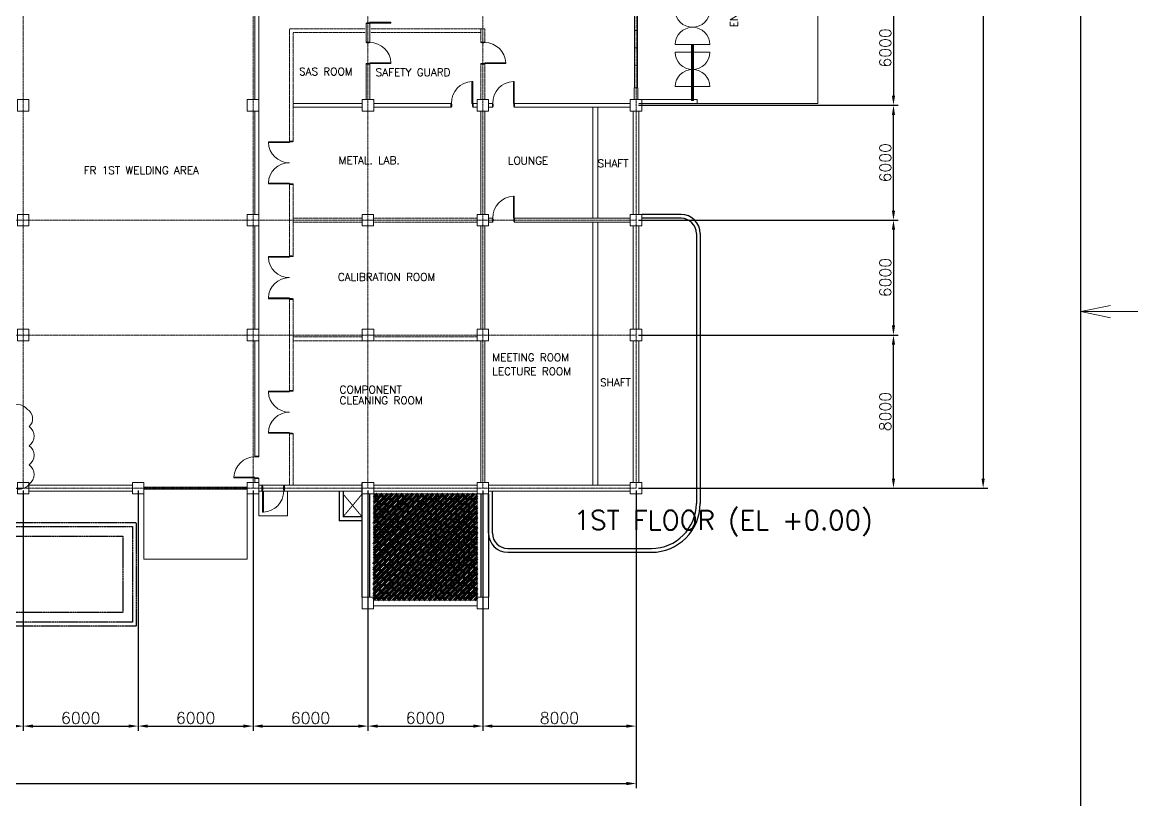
# Model space of a CAD drawing. Extents: x -59767 to 1106559, y -1290 to 1129522.
# Drawn here: x 662639 to 720887, y 224172 to 264782 of the extents above; entities that cross this region are included whole.
import ezdxf
from ezdxf.enums import TextEntityAlignment as Align

# ---------------------------------------------------------------- set-up
doc = ezdxf.new("R2010")
doc.units = 0
for name, pattern in [('CENTER', [2, 1.25, -0.25, 0.25, -0.25]), ('HIDDEN', [0.375, 0.25, -0.125]), ('HIDDEN2', [0.1875, 0.125, -0.0625])]:
    doc.linetypes.add(name, pattern=pattern)
doc.layers.get('0').update_dxf_attribs({"linetype": 'CONTINUOUS', "lineweight": 9})
doc.layers.get('Defpoints').update_dxf_attribs({"linetype": 'CONTINUOUS', "lineweight": 9})
for name, color, linetype in [('15', 1, 'CONTINUOUS'), ('CONC', 2, 'CONTINUOUS'), ('CY', 4, 'CONTINUOUS')]:
    doc.layers.add(name, color=color, linetype=linetype)
for name, color, linetype, lineweight in [('COLUMN', 2, 'CONTINUOUS', 9), ('DOOR', 4, 'CONTINUOUS', 9), ('DRY WALL', 254, 'HIDDEN', 9), ('TEXT', 3, 'CONTINUOUS', 9), ('WALL', 7, 'CONTINUOUS', 9), ('WALL_200', 3, 'CONTINUOUS', 9), ('WALL_300', 7, 'CONTINUOUS', 9), ('중간선', 5, 'CONTINUOUS', 9), ('중심선', 1, 'CENTER', 9), ('치수선', 6, 'CONTINUOUS', 9)]:
    doc.layers.add(name, color=color, linetype=linetype, lineweight=lineweight)
doc.styles.get("Standard").update_dxf_attribs({"font": 'romans.shx', "bigfont": 'whtgtxt.shx'})
doc.dimstyles.new('ISO-25', dxfattribs={"dimscale": 200, "dimtxt": 3, "dimasz": 2.5, "dimexe": 1.25, "dimexo": 0.625, "dimtad": 1, "dimdec": 0, "dimdsep": 46, "dimtxsty": 'Standard', "dimcen": 2.5, "dimadec": 0, "dimazin": 0, "dimtp": 0.1, "dimtm": 0.1, "dimtfac": 0.6, "dimtdec": 0, "dimtmove": 0, "dimatfit": 3, "dimfxl": 1, "dimtvp": 1, "dimtolj": 1, "dimarcsym": 0})

# ---------------------------------------------------------------- blocks, each defined once
blk = doc.blocks.new('column600')
at = {"layer": 'COLUMN', "linetype": 'Continuous'}
blk.add_lwpolyline([(-300, -300), (300, -300), (300, 300), (-300, 300)], close=True, dxfattribs=at)
blk = doc.blocks.new('*D441')
at = {"layer": 'Defpoints', "color": 0}
for p in [(656689, 240445), (662689, 240445), (662689, 228017)]:
    blk.add_point(p, dxfattribs=at)
at = {"layer": '치수선', "color": 0, "lineweight": -2}
for p, q in [((656689, 240320), (656689, 227767)), ((662689, 240320), (662689, 227767)), ((657189, 228017), (662189, 228017))]:
    blk.add_line(p, q, dxfattribs=at)
at = {"layer": '치수선', "color": 0}
for points in [[(657189, 228100), (657189, 227933), (656689, 228017)], [(662189, 227933), (662189, 228100), (662689, 228017)]]:
    blk.add_solid(points, dxfattribs=at)
at = {"layer": '치수선', "color": 0, "insert": (659689, 228442), "char_height": 600, "attachment_point": 5}
blk.add_mtext('\\A1;6000', dxfattribs=at)
blk = doc.blocks.new('*D442')
at = {"layer": 'Defpoints', "color": 0}
for p in [(662689, 240445), (668689, 240445), (668689, 228017)]:
    blk.add_point(p, dxfattribs=at)
at = {"layer": '치수선', "color": 0, "lineweight": -2}
for p, q in [((662689, 240320), (662689, 227767)), ((668689, 240320), (668689, 227767)), ((663189, 228017), (668189, 228017))]:
    blk.add_line(p, q, dxfattribs=at)
at = {"layer": '치수선', "color": 0}
for points in [[(663189, 228100), (663189, 227933), (662689, 228017)], [(668189, 227933), (668189, 228100), (668689, 228017)]]:
    blk.add_solid(points, dxfattribs=at)
at = {"layer": '치수선', "color": 0, "insert": (665689, 228442), "char_height": 600, "attachment_point": 5}
blk.add_mtext('\\A1;6000', dxfattribs=at)
blk = doc.blocks.new('*D443')
at = {"layer": 'Defpoints', "color": 0}
for p in [(668689, 240445), (674689, 240445), (674689, 228017)]:
    blk.add_point(p, dxfattribs=at)
at = {"layer": '치수선', "color": 0, "lineweight": -2}
for p, q in [((668689, 240320), (668689, 227767)), ((674689, 240320), (674689, 227767)), ((669189, 228017), (674189, 228017))]:
    blk.add_line(p, q, dxfattribs=at)
at = {"layer": '치수선', "color": 0}
for points in [[(669189, 228100), (669189, 227933), (668689, 228017)], [(674189, 227933), (674189, 228100), (674689, 228017)]]:
    blk.add_solid(points, dxfattribs=at)
at = {"layer": '치수선', "color": 0, "insert": (671689, 228442), "char_height": 600, "attachment_point": 5}
blk.add_mtext('\\A1;6000', dxfattribs=at)
blk = doc.blocks.new('*D444')
at = {"layer": 'Defpoints', "color": 0}
for p in [(674689, 240445), (680689, 240445), (680689, 228017)]:
    blk.add_point(p, dxfattribs=at)
at = {"layer": '치수선', "color": 0, "lineweight": -2}
for p, q in [((674689, 240320), (674689, 227767)), ((680689, 240320), (680689, 227767)), ((675189, 228017), (680189, 228017))]:
    blk.add_line(p, q, dxfattribs=at)
at = {"layer": '치수선', "color": 0}
for points in [[(675189, 228100), (675189, 227933), (674689, 228017)], [(680189, 227933), (680189, 228100), (680689, 228017)]]:
    blk.add_solid(points, dxfattribs=at)
at = {"layer": '치수선', "color": 0, "insert": (677689, 228442), "char_height": 600, "attachment_point": 5}
blk.add_mtext('\\A1;6000', dxfattribs=at)
blk = doc.blocks.new('*D445')
at = {"layer": 'Defpoints', "color": 0}
for p in [(680689, 240445), (686689, 240445), (686689, 228017)]:
    blk.add_point(p, dxfattribs=at)
at = {"layer": '치수선', "color": 0, "lineweight": -2}
for p, q in [((680689, 240320), (680689, 227767)), ((686689, 240320), (686689, 227767)), ((681189, 228017), (686189, 228017))]:
    blk.add_line(p, q, dxfattribs=at)
at = {"layer": '치수선', "color": 0}
for points in [[(681189, 228100), (681189, 227933), (680689, 228017)], [(686189, 227933), (686189, 228100), (686689, 228017)]]:
    blk.add_solid(points, dxfattribs=at)
at = {"layer": '치수선', "color": 0, "insert": (683689, 228442), "char_height": 600, "attachment_point": 5}
blk.add_mtext('\\A1;6000', dxfattribs=at)
blk = doc.blocks.new('*D446')
at = {"layer": 'Defpoints', "color": 0}
for p in [(686689, 240445), (694689, 240445), (694689, 228017)]:
    blk.add_point(p, dxfattribs=at)
at = {"layer": '치수선', "color": 0, "lineweight": -2}
for p, q in [((686689, 240320), (686689, 227767)), ((694689, 240320), (694689, 227767)), ((687189, 228017), (694189, 228017))]:
    blk.add_line(p, q, dxfattribs=at)
at = {"layer": '치수선', "color": 0}
for points in [[(687189, 228100), (687189, 227933), (686689, 228017)], [(694189, 227933), (694189, 228100), (694689, 228017)]]:
    blk.add_solid(points, dxfattribs=at)
at = {"layer": '치수선', "color": 0, "insert": (690689, 228442), "char_height": 600, "attachment_point": 5}
blk.add_mtext('\\A1;8000', dxfattribs=at)
blk = doc.blocks.new('*D447')
at = {"layer": 'Defpoints', "color": 0}
for p in [(694689, 248445), (708133, 248445), (694689, 240445)]:
    blk.add_point(p, dxfattribs=at)
at = {"layer": '치수선', "color": 0, "lineweight": -2}
for p, q in [((694814, 248445), (708383, 248445)), ((708133, 240945), (708133, 247945)), ((694814, 240445), (708383, 240445))]:
    blk.add_line(p, q, dxfattribs=at)
at = {"layer": '치수선', "color": 0}
for points in [[(708216, 247945), (708050, 247945), (708133, 248445)], [(708050, 240945), (708216, 240945), (708133, 240445)]]:
    blk.add_solid(points, dxfattribs=at)
at = {"layer": '치수선', "color": 0, "insert": (707708, 244445), "char_height": 600, "attachment_point": 5, "rotation": 90}
blk.add_mtext('\\A1;8000', dxfattribs=at)
blk = doc.blocks.new('*D448')
at = {"layer": 'Defpoints', "color": 0}
for p in [(694689, 254445), (694689, 248445), (708133, 248445)]:
    blk.add_point(p, dxfattribs=at)
at = {"layer": '치수선', "color": 0, "lineweight": -2}
for p, q in [((694814, 254445), (708383, 254445)), ((708133, 253945), (708133, 248945)), ((694814, 248445), (708383, 248445))]:
    blk.add_line(p, q, dxfattribs=at)
at = {"layer": '치수선', "color": 0}
for points in [[(708216, 253945), (708050, 253945), (708133, 254445)], [(708050, 248945), (708216, 248945), (708133, 248445)]]:
    blk.add_solid(points, dxfattribs=at)
at = {"layer": '치수선', "color": 0, "insert": (707708, 251445), "char_height": 600, "attachment_point": 5, "rotation": 90}
blk.add_mtext('\\A1;6000', dxfattribs=at)
blk = doc.blocks.new('*D449')
at = {"layer": 'Defpoints', "color": 0}
for p in [(694689, 260445), (708133, 260445), (694689, 254445)]:
    blk.add_point(p, dxfattribs=at)
at = {"layer": '치수선', "color": 0, "lineweight": -2}
for p, q in [((694814, 260445), (708383, 260445)), ((708133, 254945), (708133, 259945)), ((694814, 254445), (708383, 254445))]:
    blk.add_line(p, q, dxfattribs=at)
at = {"layer": '치수선', "color": 0}
for points in [[(708216, 259945), (708050, 259945), (708133, 260445)], [(708050, 254945), (708216, 254945), (708133, 254445)]]:
    blk.add_solid(points, dxfattribs=at)
at = {"layer": '치수선', "color": 0, "insert": (707708, 257445), "char_height": 600, "attachment_point": 5, "rotation": 90}
blk.add_mtext('\\A1;6000', dxfattribs=at)
blk = doc.blocks.new('*D452')
at = {"layer": 'Defpoints', "color": 0}
for p in [(694689, 266445), (694689, 260445), (708133, 260445)]:
    blk.add_point(p, dxfattribs=at)
at = {"layer": '치수선', "color": 0, "lineweight": -2}
for p, q in [((694814, 266445), (708383, 266445)), ((708133, 265945), (708133, 260945)), ((694814, 260445), (708383, 260445))]:
    blk.add_line(p, q, dxfattribs=at)
at = {"layer": '치수선', "color": 0}
for points in [[(708216, 265945), (708050, 265945), (708133, 266445)], [(708050, 260945), (708216, 260945), (708133, 260445)]]:
    blk.add_solid(points, dxfattribs=at)
at = {"layer": '치수선', "color": 0, "insert": (707708, 263445), "char_height": 600, "attachment_point": 5, "rotation": 90}
blk.add_mtext('\\A1;6000', dxfattribs=at)
blk = doc.blocks.new('*D521')
at = {"layer": 'Defpoints', "color": 0}
for p in [(694689, 240445), (568388, 234445), (694689, 225017)]:
    blk.add_point(p, dxfattribs=at)
at = {"layer": '치수선', "color": 0, "lineweight": -2}
for p, q in [((694689, 240320), (694689, 224767)), ((568388, 234320), (568388, 224767)), ((568888, 225017), (694189, 225017))]:
    blk.add_line(p, q, dxfattribs=at)
at = {"layer": '치수선', "color": 0}
for points in [[(568888, 225100), (568888, 224933), (568388, 225017)], [(694189, 224933), (694189, 225100), (694689, 225017)]]:
    blk.add_solid(points, dxfattribs=at)
at = {"layer": '치수선', "color": 0, "insert": (631538, 225442), "char_height": 600, "attachment_point": 5}
blk.add_mtext('\\A1;126300', dxfattribs=at)
blk = doc.blocks.new('*D522')
at = {"layer": 'Defpoints', "color": 0}
for p in [(694687, 303095), (694688, 240445), (712816, 240445)]:
    blk.add_point(p, dxfattribs=at)
at = {"layer": '치수선', "color": 0, "lineweight": -2}
for p, q in [((694812, 303095), (713066, 303095)), ((712816, 302595), (712816, 240945)), ((694813, 240445), (713066, 240445))]:
    blk.add_line(p, q, dxfattribs=at)
at = {"layer": '치수선', "color": 0}
for points in [[(712899, 302595), (712732, 302595), (712816, 303095)], [(712732, 240945), (712899, 240945), (712816, 240445)]]:
    blk.add_solid(points, dxfattribs=at)
at = {"layer": '치수선', "color": 0, "insert": (712391, 271770), "char_height": 600, "attachment_point": 5, "rotation": 90}
blk.add_mtext('\\A1;62650', dxfattribs=at)

msp = doc.modelspace()

# ---------------------------------------------------------------- hatches: boundary and pattern name
at = {"lineweight": 60}
h = msp.add_hatch(dxfattribs=at)
h.set_pattern_fill('ANSI38', color=256, scale=1500)
h.set_pattern_definition([(45, (629948.96, 70374.11), (-132.58252, 132.58252), []), (135, (629948.96, 70374.11), (-397.74756, 132.58252), [468.75, -281.25])])
h.paths.add_polyline_path([(686387.3, 240144.9), (686385.5, 234594.9), (680986.8, 234594.9), (680988.6, 240144.9)])

# ---------------------------------------------------------------- linework, layer by layer
at = {"linetype": 'Continuous'}
for q in [(719459.1, 249987.2), (719459.1, 249348.9)]:
    msp.add_line((717921.9, 249668), q, dxfattribs=at)
msp.add_line((717921.9, 249668), (720886.7, 249668))
at = {"layer": '15'}
msp.add_line((717921.9, 174313.1), (717921.9, 325085.2), dxfattribs=at)
at = {"layer": 'COLUMN', "linetype": 'HIDDEN2', "ltscale": 5}
for p, q in [((668988.1, 240494.9), (674388.1, 240494.9)), ((668988.1, 240394.9), (674388.1, 240394.9))]:
    msp.add_line(p, q, dxfattribs=at)
at = {"layer": 'CONC', "color": 7, "linetype": 'Continuous'}
for p, q in [((680387.6, 234744.9), (680387.6, 240744.9)), ((679188.1, 240294.9, -3.5), (679188.1, 238744.9, -3.5)), ((679388.1, 240294.9, -3.5), (679388.1, 238944.9, -3.5)), ((680788.6, 234744.9), (680788.6, 240144.9)), ((686587.3, 240144.9), (686587.3, 234744.9)), ((686987.3, 240144.9), (686987.3, 234744.9)), ((680388.1, 238944.9, -3.5), (679388.1, 238944.9, -3.5)), ((680388.1, 238744.9, -3.5), (679188.1, 238744.9, -3.5))]:
    msp.add_line(p, q, dxfattribs=at)
at = {"layer": 'CY'}
for p, q in [((697038.6, 254744.9), (694988.6, 254744.9)), ((697038.6, 254544.9), (694988.6, 254544.9)), ((697838.6, 253744.9), (697838.6, 239644.9)), ((698038.6, 253744.9), (698038.6, 239644.9)), ((680388.1, 238094.9), (680388.1, 240144.9)), ((686988.1, 238094.9), (686988.1, 240144.9)), ((687188.1, 238094.9), (687188.1, 240294.9)), ((687988.1, 237294.9), (695488.6, 237294.9)), ((687988.1, 237094.9), (695488.6, 237094.9))]:
    msp.add_line(p, q, dxfattribs=at)
for centre, radius, start, end in [((697038.6, 253744.9), 1000, 0, 90), ((697038.6, 253744.9), 800, 0, 90), ((695488.6, 239644.9), 2350, 270, 0), ((695488.6, 239644.9), 2550, 270, 0), ((687988.1, 238094.9), 1000, 180, 270), ((687988.1, 238094.9), 800, 180, 270)]:
    msp.add_arc(centre, radius, start, end, dxfattribs=at)
at = {"layer": 'DOOR'}
for p, q in [((694615.2, 265542.1), (694615.2, 264348)), ((694765.2, 264348), (694765.2, 265542.1)), ((696738.6, 263619.9), (698538.6, 263619.9)), ((696738.6, 263219.9), (698538.6, 263219.9)), ((694615.2, 262548), (694615.2, 261355.7)), ((694765.2, 261355.7), (694765.2, 262548)), ((694588.6, 261355.7), (694588.6, 260744.9)), ((694588.6, 261355.7), (694788.6, 261355.7)), ((694788.6, 261355.7), (694788.6, 260744.9)), ((696738.6, 261419.9), (698538.6, 261419.9))]:
    msp.add_line(p, q, dxfattribs=at)
for points in [[(694615.2, 264348), (694615.2, 263448), (694765.2, 263448), (694765.2, 264348)], [(694615.2, 263448), (694615.2, 262548), (694765.2, 262548), (694765.2, 263448)]]:
    msp.add_lwpolyline(points, close=True, dxfattribs=at)
for centre, start, end in [((697638.6, 265419.9), 180, 0), ((697638.6, 263619.9), 0, 180), ((697638.6, 263219.9), 180, 0), ((697638.6, 261419.9), 0, 180)]:
    msp.add_arc(centre, 900, start, end, dxfattribs=at)
at = {"layer": 'DRY WALL', "linetype": 'HIDDEN', "lineweight": 9, "ltscale": 0.5}
for p, q in [((676588.6, 258579.9), (676588.6, 264444.9)), ((676588.6, 264444.9), (680541.2, 264444.9)), ((676788.6, 258579.9), (676788.6, 264244.9)), ((676788.6, 264244.9), (680541.2, 264244.9)), ((680838.1, 264444.8), (686788.6, 264444.8)), ((680838.1, 264244.8), (686588.6, 264244.8)), ((676588.6, 252504.8), (676588.6, 256384.9)), ((676788.6, 252551.8), (676788.6, 256337.9)), ((676788.6, 254544.5), (680387.3, 254544.5)), ((680988.2, 254544.5), (686387.3, 254544.5)), ((676788.6, 254344.5), (680387.3, 254344.5)), ((680988.2, 254344.5), (686387.3, 254344.5)), ((676588.6, 250309.8), (676588.6, 245548.1)), ((676788.6, 250309.8), (676788.6, 245548.1)), ((676788.6, 248344.8), (680387.3, 248344.8)), ((676788.6, 248144.8), (680387.3, 248144.8)), ((680988.2, 248344.8), (686387.3, 248344.8)), ((680988.2, 248144.8), (686387.3, 248144.8)), ((676588.6, 243353.1), (676588.6, 240594.9)), ((676788.6, 243306.1), (676788.6, 240594.9))]:
    msp.add_line(p, q, dxfattribs=at)
for points in [[(686588.2, 263750.8), (686588.6, 264444.8), (686788.6, 264444.8), (686788.2, 263722.8)], [(686588.2, 262622.8), (686587.1, 260744.9), (686387.1, 260744.9)], [(686787.5, 262622.8), (686786.4, 260744.9), (686586.4, 260744.9)]]:
    msp.add_lwpolyline(points, dxfattribs=at)
at = {"layer": 'TEXT', "lineweight": 9}
for p, q in [((680988.6, 240144.9), (686387.3, 240144.9)), ((680988.6, 234744.9), (680988.6, 240144.9)), ((686387.3, 240144.9), (686387.3, 234744.9))]:
    msp.add_line(p, q, dxfattribs=at)
at = {"layer": 'WALL', "color": 0}
for p, q in [((680768.2, 264713.9), (680608.2, 264713.9)), ((680788.2, 264781.9), (681888.2, 264781.9)), ((680788.2, 264781.9), (680788.2, 264741.9)), ((680788.2, 264741.9), (681888.2, 264741.9)), ((681888.2, 264741.9), (681888.2, 264781.9)), ((680768.2, 263750.8), (680608.2, 263750.8)), ((686768.2, 263750.8), (686608.2, 263750.8)), ((680768.2, 262594.8), (680608.2, 262594.8)), ((680788.2, 262662.8), (680788.2, 262622.8)), ((680788.2, 262662.8), (681888.2, 262662.8)), ((680788.2, 262622.8), (681888.2, 262622.8)), ((681888.2, 262622.8), (681888.2, 262662.8)), ((686768.2, 262594.8), (686608.2, 262594.8)), ((686788.2, 262662.8), (687888.2, 262662.8)), ((686788.2, 262662.8), (686788.2, 262622.8)), ((686788.2, 262622.8), (687888.2, 262622.8)), ((687888.2, 262622.8), (687888.2, 262662.8)), ((686119.3, 260544.9), (686119.3, 261694.9)), ((686159.3, 261694.9), (686119.3, 261694.9)), ((686159.3, 260544.9), (686159.3, 261694.9)), ((688282.5, 260544.9), (688282.5, 261694.9)), ((688322.5, 261694.9), (688282.5, 261694.9)), ((688322.5, 260544.9), (688322.5, 261694.9)), ((685024.3, 260524.9), (685024.3, 260364.9)), ((686159.3, 260544.9), (686119.3, 260544.9)), ((686187.3, 260524.9), (686187.3, 260364.9)), ((687187.5, 260524.9), (687187.5, 260364.9)), ((688322.5, 260544.9), (688282.5, 260544.9)), ((688350.5, 260524.9), (688350.5, 260364.9)), ((676588.6, 258544.9), (675488.6, 258544.9)), ((675488.6, 258544.9), (675488.6, 258504.9)), ((676588.6, 258504.9), (675488.6, 258504.9)), ((676588.6, 258504.9), (676588.6, 258544.9)), ((676608.6, 258579.9), (676768.6, 258579.9)), ((675488.6, 256344.9), (675488.6, 256384.9)), ((676588.6, 256384.9), (675488.6, 256384.9)), ((676588.6, 256344.9), (675488.6, 256344.9)), ((676588.6, 256337.9), (676588.6, 256369.9)), ((676608.6, 256309.9), (676768.6, 256309.9)), ((688282.5, 254544.8), (688282.5, 255694.8)), ((688322.5, 255694.8), (688282.5, 255694.8)), ((688322.5, 254544.8), (688322.5, 255694.8)), ((688322.5, 254544.8), (688282.5, 254544.8)), ((687187.5, 254524.8), (687187.5, 254364.8)), ((688350.5, 254524.8), (688350.5, 254364.8)), ((675488.6, 252544.8), (675488.6, 252504.8)), ((676588.6, 252544.8), (675488.6, 252544.8)), ((676588.6, 252504.8), (675488.6, 252504.8)), ((676588.6, 252504.8), (676588.6, 252544.8)), ((676608.6, 252579.8), (676768.6, 252579.8)), ((676588.6, 250384.8), (675488.6, 250384.8)), ((675488.6, 250344.8), (675488.6, 250384.8)), ((676588.6, 250344.8), (675488.6, 250344.8)), ((676588.6, 250337.8), (676588.6, 250369.8)), ((676608.6, 250309.8), (676768.6, 250309.8)), ((675488.6, 245513.1), (675488.6, 245473.1)), ((676588.6, 245513.1), (675488.6, 245513.1)), ((676588.6, 245473.1), (675488.6, 245473.1)), ((676588.6, 245473.1), (676588.6, 245513.1)), ((676608.6, 245548.1), (676768.6, 245548.1)), ((675488.6, 243313.1), (675488.6, 243353.1)), ((676588.6, 243353.1), (675488.6, 243353.1)), ((676588.6, 243313.1), (675488.6, 243313.1)), ((676588.6, 243306.1), (676588.6, 243338.1)), ((676608.6, 243278.1), (676768.6, 243278.1)), ((674808.1, 242115.3), (674968.1, 242115.3)), ((673688.1, 240980.3), (673688.1, 241020.3)), ((674788.1, 241020.3), (673688.1, 241020.3)), ((674788.1, 240980.3), (673688.1, 240980.3)), ((674788.1, 240973.3), (674788.1, 241020.3)), ((674808.1, 240945.3), (674968.1, 240945.3)), ((675146.1, 240324.9), (675146.1, 240564.9)), ((676330.1, 240324.9), (676330.1, 240564.9)), ((675188.1, 240294.9), (675188.1, 239194.9)), ((675188.1, 240294.9), (675236.1, 240294.9)), ((675228.1, 240294.9), (675228.1, 239194.9)), ((676288.1, 240294.9), (676240.1, 240294.9)), ((675188.1, 239194.9), (675228.1, 239194.9))]:
    msp.add_line(p, q, dxfattribs=at)
for points in [[(680788.2, 264713.9), (680587.3, 264713.9), (680587.3, 264741.9), (680628.2, 264741.9), (680628.2, 264753.9), (680748.2, 264753.9), (680748.2, 264741.9), (680788.2, 264741.9)], [(680788.2, 263750.8), (680587.3, 263750.8), (680587.3, 263722.8), (680628.2, 263722.8), (680628.2, 263710.8), (680748.2, 263710.8), (680748.2, 263722.8), (680788.2, 263722.8)], [(686788.2, 263750.8), (686588.2, 263750.8), (686588.2, 263722.8), (686628.2, 263722.8), (686628.2, 263710.8), (686748.2, 263710.8), (686748.2, 263722.8), (686788.2, 263722.8)], [(680788.2, 262594.8), (680587.3, 262594.8), (680587.3, 262622.8), (680628.2, 262622.8), (680628.2, 262634.8), (680748.2, 262634.8), (680748.2, 262622.8), (680788.2, 262622.8)], [(686788.2, 262594.8), (686588.2, 262594.8), (686588.2, 262622.8), (686628.2, 262622.8), (686628.2, 262634.8), (686748.2, 262634.8), (686748.2, 262622.8), (686788.2, 262622.8)], [(685024.3, 260544.9), (685024.3, 260344.9), (685052.3, 260344.9), (685052.3, 260384.9), (685064.3, 260384.9), (685064.3, 260504.9), (685052.3, 260504.9), (685052.3, 260544.9)], [(686187.3, 260544.9), (686187.3, 260344.9), (686159.3, 260344.9), (686159.3, 260384.9), (686147.3, 260384.9), (686147.3, 260504.9), (686159.3, 260504.9), (686159.3, 260544.9)], [(687187.5, 260544.9), (687187.5, 260344.9), (687215.5, 260344.9), (687215.5, 260384.9), (687227.5, 260384.9), (687227.5, 260504.9), (687215.5, 260504.9), (687215.5, 260544.9)], [(688350.5, 260544.9), (688350.5, 260344.9), (688322.5, 260344.9), (688322.5, 260384.9), (688310.5, 260384.9), (688310.5, 260504.9), (688322.5, 260504.9), (688322.5, 260544.9)], [(676588.6, 258579.9), (676788.6, 258579.9), (676788.6, 258551.9), (676748.6, 258551.9), (676748.6, 258539.9), (676628.6, 258539.9), (676628.6, 258551.9), (676588.6, 258551.9)], [(676588.6, 256309.9), (676788.6, 256309.9), (676788.6, 256337.9), (676748.6, 256337.9), (676748.6, 256349.9), (676628.6, 256349.9), (676628.6, 256337.9), (676588.6, 256337.9)], [(687187.5, 254544.8), (687187.5, 254344.8), (687215.5, 254344.8), (687215.5, 254384.8), (687227.5, 254384.8), (687227.5, 254504.8), (687215.5, 254504.8), (687215.5, 254544.8)], [(688350.5, 254544.8), (688350.5, 254344.8), (688322.5, 254344.8), (688322.5, 254384.8), (688310.5, 254384.8), (688310.5, 254504.8), (688322.5, 254504.8), (688322.5, 254544.8)], [(676588.6, 252579.8), (676788.6, 252579.8), (676788.6, 252551.8), (676748.6, 252551.8), (676748.6, 252539.8), (676628.6, 252539.8), (676628.6, 252551.8), (676588.6, 252551.8)], [(676588.6, 250309.8), (676788.6, 250309.8), (676788.6, 250337.8), (676748.6, 250337.8), (676748.6, 250349.8), (676628.6, 250349.8), (676628.6, 250337.8), (676588.6, 250337.8)], [(676588.6, 245548.1), (676788.6, 245548.1), (676788.6, 245520.1), (676748.6, 245520.1), (676748.6, 245508.1), (676628.6, 245508.1), (676628.6, 245520.1), (676588.6, 245520.1)], [(676588.6, 243278.1), (676788.6, 243278.1), (676788.6, 243306.1), (676748.6, 243306.1), (676748.6, 243318.1), (676628.6, 243318.1), (676628.6, 243306.1), (676588.6, 243306.1)], [(674788.1, 242115.3), (674988.1, 242115.3), (674988.1, 242087.3), (674948.1, 242087.3), (674948.1, 242075.3), (674828.1, 242075.3), (674828.1, 242087.3), (674788.1, 242087.3)], [(674788.1, 240945.3), (674988.1, 240945.3), (674988.1, 240973.3), (674948.1, 240973.3), (674948.1, 240985.3), (674828.1, 240985.3), (674828.1, 240973.3), (674788.1, 240973.3)], [(675146.1, 240294.9), (675146.1, 240594.9), (675188.1, 240594.9), (675188.1, 240534.9), (675206.1, 240534.9), (675206.1, 240354.9), (675188.1, 240354.9), (675188.1, 240294.9)], [(676330.1, 240294.9), (676330.1, 240594.9), (676288.1, 240594.9), (676288.1, 240534.9), (676270.1, 240534.9), (676270.1, 240354.9), (676288.1, 240354.9), (676288.1, 240294.9)]]:
    msp.add_lwpolyline(points, close=True, dxfattribs=at)
at = {"layer": 'WALL', "color": 0, "linetype": 'HIDDEN', "lineweight": 30, "ltscale": 5}
for points in [[(659688.6, 233244.9), (659688.6, 238644.9), (668588.6, 238644.9), (668588.6, 233244.9)], [(659888.6, 233444.9), (659888.6, 238444.9), (668388.6, 238444.9), (668388.6, 233444.9)], [(660388.6, 233944.9), (660388.6, 237944.9), (667888.6, 237944.9), (667888.6, 233944.9)]]:
    msp.add_lwpolyline(points, close=True, dxfattribs=at)
at = {"layer": 'WALL', "color": 0}
for centre, radius, start, end in [((680788.2, 262622.8), 1100, 2.083942, 90), ((686788.2, 262622.8), 1100, 2.083942, 90), ((686165.2, 260581.5), 1113.6, 92.365258, 181.886658), ((688328.5, 260581.5), 1113.6, 92.365258, 181.886658), ((676588.6, 258544.9), 1100, 182.083942, 270), ((676588.6, 256344.9), 1100, 90, 177.916058), ((688328.5, 254581.5), 1113.6, 92.365258, 181.886658), ((676588.6, 252544.8), 1100, 182.083942, 270), ((676588.6, 250344.8), 1100, 90, 177.916058), ((676588.6, 245513.1), 1100, 182.083942, 270), ((676588.6, 243313.1), 1100, 90, 177.916058), ((674788.1, 240980.3), 1100, 90, 177.916058)]:
    msp.add_arc(centre, radius, start, end, dxfattribs=at)
at = {"layer": 'WALL_200', "ltscale": 0.5}
for p, q in [((676788.6, 260544.9), (680387.3, 260544.9)), ((680988.1, 260544.9), (685052.3, 260544.9)), ((686119.3, 260544.9), (686387.3, 260544.9)), ((686987.5, 260544.9), (687215.5, 260544.9)), ((688282.5, 260544.9), (694387.3, 260544.9)), ((676788.6, 260344.9), (680387.5, 260344.9)), ((680988.1, 260344.9), (685052.3, 260344.9)), ((686159.3, 260344.9), (686387.3, 260344.9)), ((686987.5, 260344.9), (687215.5, 260344.9)), ((688322.5, 260344.9), (694387.3, 260344.9)), ((692438.1, 254544.9), (692438.1, 260344.9)), ((692438.1, 240594.9), (692438.1, 254344.9))]:
    msp.add_line(p, q, dxfattribs=at)
for points in [[(674988.1, 266144.9), (674988.1, 260744.8), (674788.1, 260744.8), (674788.1, 266144.9)], [(674987.6, 260144.8), (674987.6, 254744.8), (674787.6, 254744.8), (674787.6, 260144.8)], [(686787.5, 260144.9), (686787.5, 254744.9), (686587.5, 254744.9), (686587.5, 260144.9)], [(674988.1, 254144.5), (674988.1, 248744.5), (674788.1, 248744.5), (674788.1, 254144.5)], [(674988.1, 248144.8), (674988.1, 242115.3), (674788.1, 242115.3), (674788.1, 248144.8)], [(686787.6, 248144.8), (686788.6, 240744.9), (686588.6, 240744.9), (686587.6, 248144.8)]]:
    msp.add_lwpolyline(points, close=True, dxfattribs=at)
for points in [[(680587.3, 263722.8), (680587.3, 264741.9)], [(680787.3, 264741.9), (680787.3, 263722.8)], [(680787.3, 262622.8), (680787.3, 260744.8), (680587.3, 260744.8), (680587.3, 262622.8)], [(687215.5, 254344.9), (686987, 254344.9), (686987, 254544.9), (687215.5, 254544.9)], [(688282.5, 254544.9), (694388.6, 254544.9), (694388.6, 254344.9), (688322.5, 254344.9)], [(686587, 250365.8), (686587, 254144.8), (686787, 254144.8), (686787, 250365.8)], [(686787, 250365.8), (686787, 248744.8), (686587, 248744.8), (686587, 250365.8)]]:
    msp.add_lwpolyline(points, dxfattribs=at)
at = {"layer": 'WALL_300', "linetype": 'Continuous', "lineweight": 9}
for p, q in [((704188.6, 260544.9), (704188.6, 270994.8)), ((697588.6, 263619.9), (697588.6, 263569.9)), ((697588.6, 263619.9), (697688.6, 263619.9)), ((697588.6, 263569.9), (697688.6, 263569.9)), ((697588.6, 263569.9), (697588.6, 260794.8)), ((697632.6, 263569.9), (697632.6, 260794.8)), ((697644.6, 263569.9), (697644.6, 260794.8)), ((697688.6, 263619.9), (697688.6, 263569.9)), ((697688.6, 263569.9), (697688.6, 260794.8)), ((697588.6, 263219.9), (697588.6, 263269.9)), ((697588.6, 263269.9), (697688.6, 263269.9)), ((697588.6, 263219.9), (697688.6, 263219.9)), ((697688.6, 263219.9), (697688.6, 263269.9)), ((697588.6, 261419.9), (697588.6, 261369.9)), ((697588.6, 261419.9), (697688.6, 261419.9)), ((697588.6, 261369.9), (697688.6, 261369.9)), ((697688.6, 261419.9), (697688.6, 261369.9)), ((697888.6, 260744.9), (694837.8, 260744.9)), ((704188.6, 260544.9), (694837.8, 260544.9)), ((697588.6, 260844.9), (697588.6, 260744.9)), ((697688.6, 260844.9), (697588.6, 260844.9)), ((697588.6, 260794.8), (697588.6, 260694.8)), ((697688.6, 260794.8), (697588.6, 260794.8)), ((697588.6, 260744.9), (697688.6, 260744.9)), ((697588.6, 260694.8), (697688.6, 260694.8)), ((697688.6, 260844.9), (697688.6, 260744.9)), ((697688.6, 260794.8), (697688.6, 260694.8)), ((697888.6, 260544.9), (697888.6, 260744.9)), ((694541.4, 254744.8), (694541.2, 260144.8)), ((694837.4, 260144.8), (694837.4, 254744.8)), ((694542, 248744.8), (694541.7, 254144.8)), ((694838, 254144.8), (694837.9, 248744.8)), ((694542.2, 240744.9), (694542, 248144.8)), ((694837.9, 248144.8), (694837.9, 240744.9)), ((694541.8, 240744.9), (694542.2, 245994.8)), ((662988.1, 240594.9), (668388.1, 240594.9)), ((674388.1, 240594.9), (674388.1, 240594.9)), ((674988.1, 240594.9), (680388.6, 240594.9)), ((680988.1, 240594.9), (686388.6, 240594.9)), ((686988.1, 240594.9), (694388.1, 240594.9)), ((662988.1, 240294.9), (668388.1, 240294.9)), ((674388.1, 240294.9), (674388.1, 240294.9)), ((674988.1, 240294.9), (680388.6, 240294.9)), ((680988.1, 240294.9), (686388.6, 240294.9)), ((686988.1, 240294.9), (694388.1, 240294.9)), ((680985.9, 234594.9), (686386.4, 234594.9)), ((680985.9, 234294.9), (686386.4, 234294.9))]:
    msp.add_line(p, q, dxfattribs=at)
at = {"layer": 'WALL_300', "lineweight": 9}
for p, q in [((668988.1, 236744.4), (668988.1, 240594.9)), ((674388.1, 236744.4), (674388.1, 240145.3)), ((668988.1, 236744.4), (674388.1, 236744.4))]:
    msp.add_line(p, q, dxfattribs=at)
at = {"layer": 'WALL_300', "linetype": 'Continuous', "lineweight": 9}
msp.add_lwpolyline([(674988.1, 238994.9), (676488.1, 238994.9), (676488.1, 240294.9), (674988.1, 240294.9)], close=True, dxfattribs=at)
msp.add_arc((675188.1, 240294.9), 1100, 272.083942, 0, dxfattribs=at)
at = {"layer": '중간선', "color": 2}
for p, q in [((674788.1, 240945.3), (674788.1, 240745.3)), ((674988.1, 240945.3), (674988.1, 240745.3))]:
    msp.add_line(p, q, dxfattribs=at)
for points in [[(692687.6, 254544.9), (694388.6, 254544.9), (694388.6, 254744.9), (694541.4, 254744.8), (694541.4, 260144.9), (694387.5, 260144.9), (694387.5, 260344.9), (692687.6, 260344.9), (692687.6, 254544.9)], [(692687.6, 254544.9), (694388.6, 254544.9)], [(692687.6, 254344.9), (692687.6, 240594.9), (694387.6, 240594.9), (694387.6, 240744.9), (694541.8, 240744.9), (694541.5, 248144.8), (694387.1, 248144.8), (694387.1, 248744.8), (694541.5, 248744.8), (694541.2, 254144.8), (694388.1, 254144.9), (694388.1, 254344.9), (692687.6, 254344.9), (692687.6, 240594.9)]]:
    msp.add_lwpolyline(points, dxfattribs=at)
at = {"layer": '중간선', "color": 10}
msp.add_lwpolyline([(660901.4, 244561.8, -0.5), (661901.4, 244561.8, -0.5), (662901.4, 244561.8, -0.5), (663002, 243662.4, -0.5), (663002, 242662.4, -0.5), (663002, 241662.4, -0.5), (663002, 240662.4, -0.5), (662069.5, 240594.9, -0.5), (661069.5, 240594.9, -0.5), (660901.4, 241426.7, -0.5), (660901.4, 242426.7, -0.5), (660901.4, 243426.7, -0.5), (660901.4, 244426.7, -0.5)], format="xyb", close=True, dxfattribs=at)
at = {"layer": '중심선'}
for p, q in [((662688.6, 303942.2), (662688.6, 240444.9)), ((674688.6, 240444.9), (674688.6, 303942.2)), ((680688.6, 240444.9), (680688.6, 303942.2)), ((686688.6, 240444.9), (686688.6, 303942.2)), ((694688.6, 240444.9), (694688.6, 303942.2)), ((568388.1, 254444.9), (694688.6, 254444.9)), ((568388.1, 248444.9), (694688.6, 248444.9)), ((568388.1, 240444.9), (694688.6, 240444.9))]:
    msp.add_line(p, q, dxfattribs=at)
at = {"layer": '치수선', "linetype": 'CENTER'}
for p, q in [((680388.1, 238944.9, -3.5), (679388.1, 240144.9, -3.5)), ((679388.1, 238944.9, -3.5), (680388.1, 240144.9, -3.5))]:
    msp.add_line(p, q, dxfattribs=at)

# ---------------------------------------------------------------- block references
at = {"layer": 'COLUMN', "linetype": 'Continuous'}
for p in [(662688.1, 260444.9), (674687.6, 260444.8), (680687.5, 260444.9), (686687.5, 260444.9), (694687.5, 260444.9), (662688.1, 254444.9), (674687.6, 254444.5), (680687, 254444.8), (686687, 254444.8), (694688.6, 254444.9), (662688.1, 248444.9), (674687.6, 248444.8), (680687.6, 248444.8), (686687.6, 248444.8), (694687.6, 248444.8), (662688.1, 240444.9), (668688.1, 240445.3), (674688.1, 240445.3), (680688.1, 240444.9), (686688.1, 240444.9), (694688.1, 240444.9), (680687.3, 234444.9), (686685.9, 234444.9)]:
    msp.add_blockref('column600', p, dxfattribs=at)

# ---------------------------------------------------------------- texts
at = {"layer": 'TEXT', "lineweight": 9}
msp.add_text('ENTRANCE', height=400, rotation=90, dxfattribs=at).set_placement((700006.6, 264521.1))
for s, p in [('SAS ROOM', (677091.8, 262010)), ('SAFETY GUARD', (681092.6, 261971.6)), ('METAL. LAB.', (679158.6, 257371.8)), ('LOUNGE', (687995.2, 257356.7)), ('SHAFT', (692683.7, 257210.4)), ('FR 1ST WELDING AREA', (665845.5, 256852.5)), ('CALIBRATION ROOM', (679114.8, 251274.6)), ('MEETING ROOM', (687180.2, 247073.5)), ('LECTURE ROOM', (687180.2, 246351.9)), ('SHAFT', (692811.2, 245767.2)), ('COMPONENT', (679211.3, 245395.8)), ('CLEANING ROOM', (679211.3, 244827.6))]:
    msp.add_text(s, height=400, dxfattribs=at).set_placement(p)
at = {"layer": 'TEXT'}
msp.add_text('1ST FLOOR (EL +0.00)', height=1000, dxfattribs=at).set_placement((699236.4, 238704), align=Align.MIDDLE)

# ---------------------------------------------------------------- dimensions: what is measured, and where the dimension line sits
at = {"layer": '치수선'}
dim = msp.add_linear_dim(base=(712815.6, 240444.9), p1=(694687.3, 303094.9), p2=(694688.1, 240444.9), angle=90, dimstyle='ISO-25', dxfattribs=at)
dim.commit()
dim.dimension.update_dxf_attribs({"geometry": '*D522', "text_midpoint": (712815.6, 271769.9), "dimtype": 160})
for base, p1, p2, picture, middle in [((708132.8, 260444.9), (694688.6, 266444.9), (694688.6, 260444.9), '*D452', (707707.8, 263444.9)), ((708132.8, 260444.9), (694688.6, 254444.9), (694688.6, 260444.9), '*D449', (707707.8, 257444.9)), ((708132.8, 248444.9), (694688.6, 254444.9), (694688.6, 248444.9), '*D448', (707707.8, 251444.9)), ((708132.8, 248444.9), (694688.6, 240444.9), (694688.6, 248444.9), '*D447', (707707.8, 244444.9))]:
    dim = msp.add_linear_dim(base=base, p1=p1, p2=p2, angle=90, dimstyle='ISO-25', dxfattribs=at)
    dim.commit()
    dim.dimension.update_dxf_attribs({"geometry": picture, "text_midpoint": middle})
dim = msp.add_linear_dim(base=(694688.6158, 225016.6696), p1=(568388.1208, 234444.856), p2=(694688.6158, 240444.856), dimstyle='ISO-25', dxfattribs=at)
dim.commit()
dim.dimension.update_dxf_attribs({"geometry": '*D521', "text_midpoint": (631538.3683, 225016.6696), "dimtype": 160})
for base, p1, p2, picture, middle in [((662688.6, 228016.7), (656688.6, 240444.9), (662688.6, 240444.9), '*D441', (659688.6, 228441.7)), ((668688.6, 228016.7), (662688.6, 240444.9), (668688.6, 240444.9), '*D442', (665688.6, 228441.7)), ((674688.6, 228016.7), (668688.6, 240444.9), (674688.6, 240444.9), '*D443', (671688.6, 228441.7)), ((680688.6, 228016.7), (674688.6, 240444.9), (680688.6, 240444.9), '*D444', (677688.6, 228441.7)), ((686688.6, 228016.7), (680688.6, 240444.9), (686688.6, 240444.9), '*D445', (683688.6, 228441.7)), ((694688.6, 228016.7), (686688.6, 240444.9), (694688.6, 240444.9), '*D446', (690688.6, 228441.7))]:
    dim = msp.add_linear_dim(base=base, p1=p1, p2=p2, dimstyle='ISO-25', dxfattribs=at)
    dim.commit()
    dim.dimension.update_dxf_attribs({"geometry": picture, "text_midpoint": middle})

doc.saveas('drawing.dxf')
